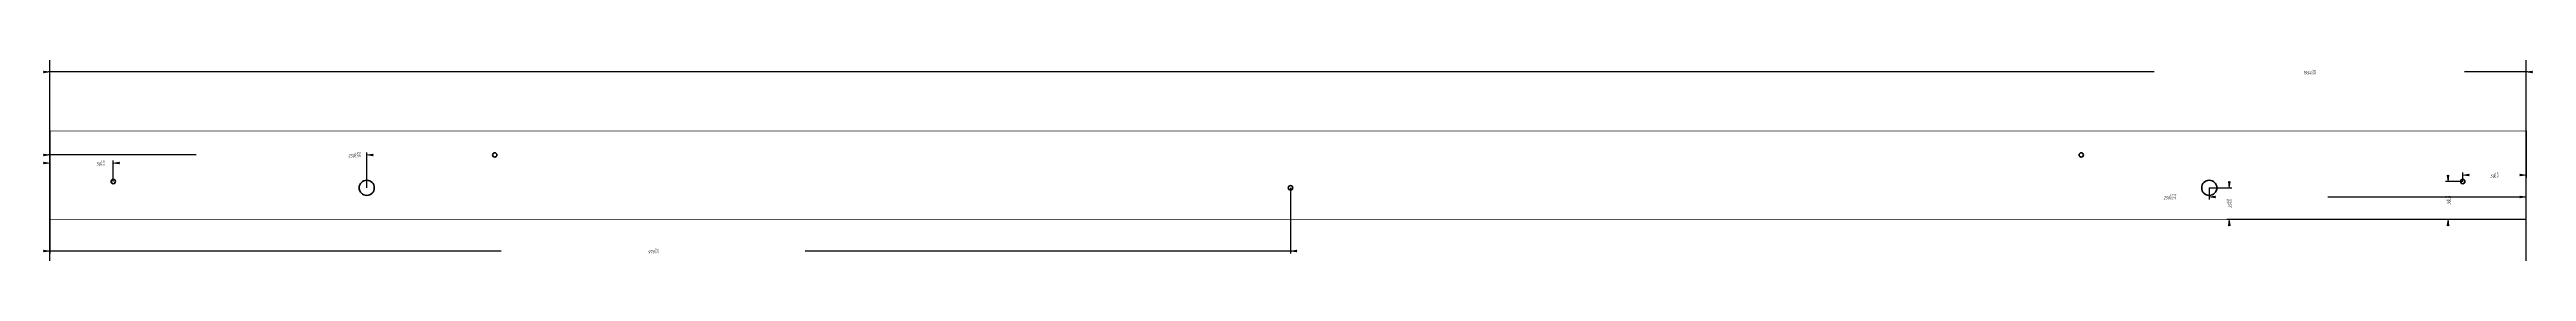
# Model space of a CAD drawing. Header units: millimetres. Extents: x -162 to 1793, y 172 to 320.
import ezdxf

# ---------------------------------------------------------------- set-up
doc = ezdxf.new("R2010")
doc.units = ezdxf.units.MM
for name, pattern in [('K5LT32768', [0]), ('K5LT32771', [0]), ('K5LT_THIN', [0])]:
    doc.linetypes.add(name, pattern=pattern)
doc.layers.add('Системный слой', color=7, linetype='Continuous')
doc.styles.add('KDIMTEXTSTYLE', font='GOST_AU.SHX', dxfattribs={"width": 0.96, "oblique": 15, "height": 5})
doc.dimstyles.new('KDIMSTYLE (1.00)', dxfattribs={"dimtxt": 5, "dimasz": 1, "dimexe": 2, "dimexo": 0, "dimgap": 1, "dimtad": 1, "dimtxsty": 'KDIMTEXTSTYLE', "dimsah": 1, "dimcen": 0, "dimdle": 1, "dimadec": 0, "dimazin": 0, "dimtfac": 0.667, "dimtmove": 0, "dimatfit": 3, "dimfxl": 1, "dimtvp": 1, "dimtolj": 1, "dimtzin": 0, "dimarcsym": 0})

# ---------------------------------------------------------------- blocks, each defined once
blk = doc.blocks.new('KDIMARROW_01')
blk.add_hatch(color=0).paths.add_polyline_path([(-5, -0.6582624912261956), (0, 0), (-5, 0.658262491226197), (-4.5, 6e-16)])
at = {"color": 0, "linetype": 'K5LT_THIN', "lineweight": 18}
for p, q in [((-4.5, 6e-16), (-5, 0.658262491226197)), ((-5, 0.658262491226197), (0, 0)), ((0, 0), (-5, -0.6582624912261956)), ((-5, -0.6582624912261956), (-4.5, 6e-16))]:
    blk.add_line(p, q, dxfattribs=at)
at = {"layer": 'Системный слой', "color": 0, "linetype": 'K5LT_THIN', "lineweight": 18}
blk.add_line((0, 0), (-1, 0), dxfattribs=at)

msp = doc.modelspace()

# ---------------------------------------------------------------- linework, layer by layer
at = {"layer": 'Системный слой', "color": 5, "linetype": 'K5LT32771', "lineweight": 60, "true_color": 0x0000ff}
msp.add_line((-161.2132382599591, 269.3638487929616), (-161.2132382599591, 199.3638487929616), dxfattribs=at)
at = {"layer": 'Системный слой', "color": 9, "true_color": 0xdca5c1}
for p in [(-161.2132382599591, 234.3638487929616), (1792.786761740041, 199.3638487929616)]:
    msp.add_xline(p, (6.123233995736766e-17, 1), dxfattribs=at)
at = {"layer": 'Системный слой', "color": 5, "linetype": 'K5LT32768', "true_color": 0x0000ff, "const_width": 0.6}
for points in [[(-161.2132382599591, 269.3638487929616), (675.5805422417444, 269.3638487929616)], [(675.5805422417444, 269.3638487929616), (1792.786761740041, 269.3638487929616), (1792.786761740041, 199.3638487929616), (669.9188155324044, 199.3638487929616)], [(669.9188155324044, 199.3638487929616), (-161.2132382599591, 199.3638487929616)]]:
    msp.add_lwpolyline(points, dxfattribs=at)
at = {"layer": 'Системный слой', "color": 5, "linetype": 'K5LT32771', "lineweight": 60, "true_color": 0x0000ff}
for centre, radius in [((189.7867617400411, 250.3638487929616), 1.75), ((1441.786761740041, 250.3638487929616), 1.75), ((-111.2132382599589, 229.3638487929616), 1.75), ((88.78676174004113, 224.3638487929616), 6), ((817.7867617400411, 224.3638487929616), 1.75), ((1542.786761740041, 224.3638487929616), 6), ((1742.786761740041, 229.3638487929616), 1.75)]:
    msp.add_circle(centre, radius, dxfattribs=at)

# ---------------------------------------------------------------- dimensions: what is measured, and where the dimension line sits
at = {"layer": 'Системный слой', "color": 7}
for base, p1, p2, location, override in [((-161.2132382599591, 316.0340906405541), (1792.786761740041, 234.3638487929616), (-161.2132382599591, 234.3638487929616), (1621.786761740041, 316.0340906405541), {"dimexo": 0, "dimpost": '\\H2.5;\\W0.965;\\Q15;<>\\H0.65x;\\S1,85^ 1,85;\\H1.5x;', "dimblk1": 'KDIMARROW_01', "dimblk2": 'KDIMARROW_01', "dimse1": 0, "dimse2": 0, "dimclrt": 7, "dimtolj": 1}), ((-161.2132382599591, 243.893116510568), (-111.2132382599589, 229.3638487929616), (-161.2132382599591, 269.3638487929616), (-121.2132382599591, 243.893116510568), {"dimexo": 0, "dimpost": '\\H2.5;\\W0.965;\\Q15;<>\\H0.65x;\\S0,31^ 0,31;\\H1.5x;', "dimblk1": 'KDIMARROW_01', "dimblk2": 'KDIMARROW_01', "dimse1": 0, "dimse2": 0, "dimclrt": 7, "dimtolj": 1}), ((1792.786761740041, 234.3638487929616), (1742.786761740041, 229.3638487929616), (1792.786761740041, 269.3638487929616), (1767.786761740041, 234.3638487929616), {"dimexo": 0, "dimpost": '\\H2.5;\\W0.965;\\Q15;<>\\H0.65x;\\S0,31^ 0,31;\\H1.5x;', "dimblk1": 'KDIMARROW_01', "dimblk2": 'KDIMARROW_01', "dimse1": 0, "dimse2": 0, "dimclrt": 7, "dimtolj": 1}), ((-161.2132382599591, 250.3638487929616), (88.78676174004113, 224.3638487929616), (-161.2132382599591, 234.3638487929616), (79.07316825706994, 250.3638487929616), {"dimexo": 0, "dimpost": '\\H2.5;\\W0.965;\\Q15;<>\\H0.65x;\\S0,575^ 0,575;\\H1.5x;', "dimblk1": 'KDIMARROW_01', "dimblk2": 'KDIMARROW_01', "dimse1": 0, "dimse2": 0, "dimclrt": 7, "dimtolj": 1}), ((-161.2132382599591, 174.319128002834), (817.7867617400411, 224.3638487929616), (-161.2132382599591, 199.3638487929616), (314.7867617400409, 174.3191280028339), {"dimexo": 0, "dimpost": '\\H2.5;\\W0.965;\\Q15;<>\\H0.65x;\\S1,15^ 1,15;\\H1.5x;', "dimblk1": 'KDIMARROW_01', "dimblk2": 'KDIMARROW_01', "dimse1": 0, "dimse2": 0, "dimclrt": 7, "dimtolj": 1}), ((1792.786761740041, 217.1474939460072), (1542.786761740041, 224.3638487929616), (1792.786761740041, 199.3638487929616), (1511.524054182362, 217.1474939460074), {"dimexo": 0, "dimpost": '\\H2.5;\\W0.965;\\Q15;<>\\H0.65x;\\S0,575^ 0,575;\\H1.5x;', "dimblk1": 'KDIMARROW_01', "dimblk2": 'KDIMARROW_01', "dimse1": 0, "dimse2": 0, "dimclrt": 7, "dimtolj": 1})]:
    msp.add_linear_dim(base=base, p1=p1, p2=p2, location=location, dimstyle='KDIMSTYLE (1.00)', override=override, dxfattribs=at).render()
for base, p1, location in [((1558.566880690153, 199.3638487929616), (1542.786761740041, 224.3638487929616), (1558.566880690153, 211.8638487929616)), ((1731.29601366144, 199.3638487929616), (1742.786761740041, 229.3638487929616), (1731.29601366144, 214.3638487929616))]:
    msp.add_linear_dim(base=base, p1=p1, p2=(1792.786761740041, 199.3638487929616), angle=90, location=location, dimstyle='KDIMSTYLE (1.00)', override={"dimexo": 0, "dimpost": '\\H2.5;\\W0.965;\\Q15;<>\\H0.65x;\\S0,26^ 0,26;\\H1.5x;', "dimblk1": 'KDIMARROW_01', "dimblk2": 'KDIMARROW_01', "dimse1": 0, "dimse2": 0, "dimclrt": 7, "dimtolj": 1}, dxfattribs=at).render()

doc.saveas('drawing.dxf')
